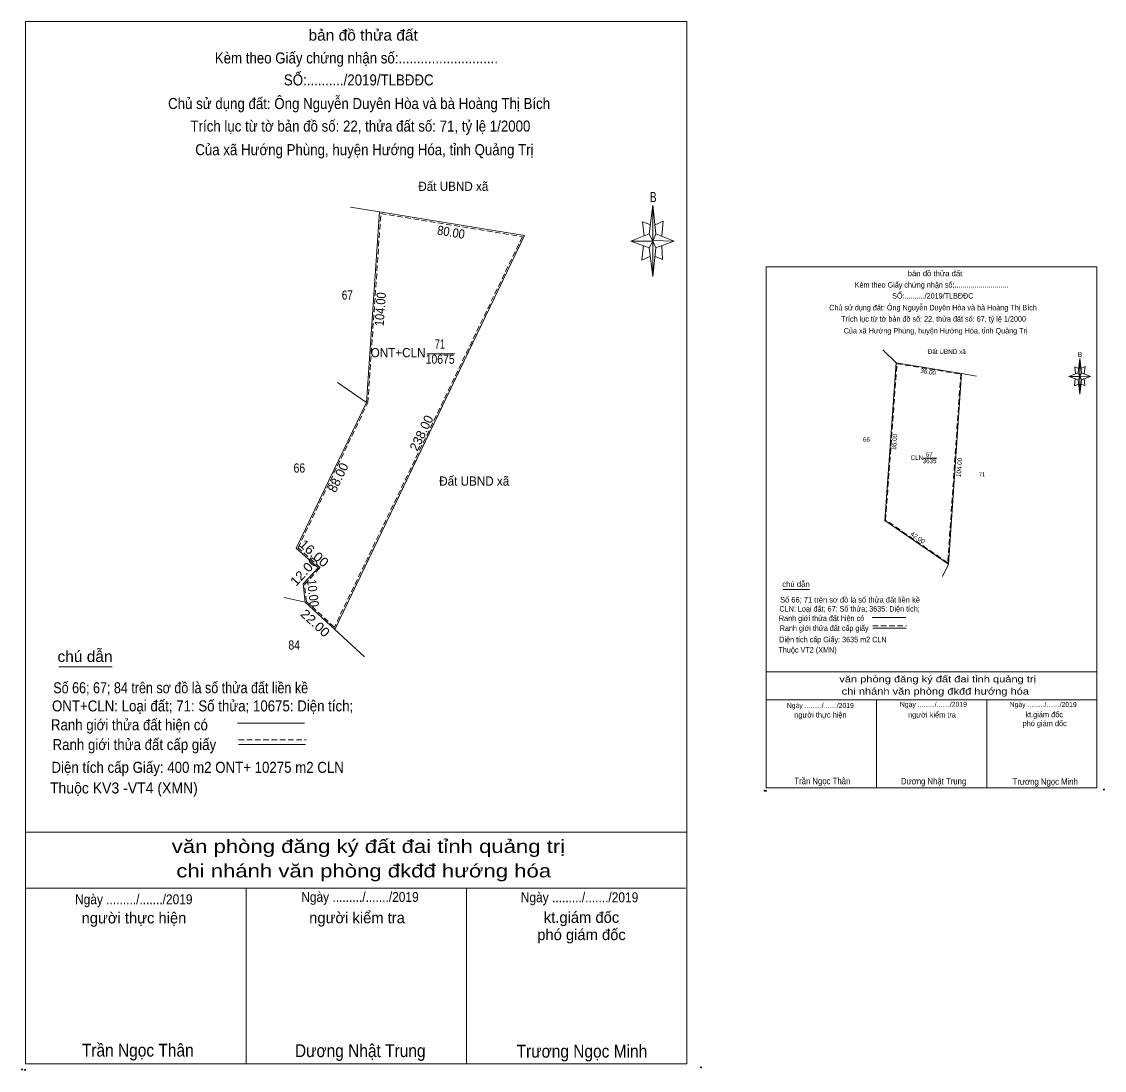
# Model space of a CAD drawing. Header units: metres. Extents: x 538053 to 539386, y 1850571 to 1851142.
# Drawn here: x 538053 to 538642, y 1850571 to 1851142 of the extents above; entities that cross this region are included whole.
import ezdxf
from ezdxf.enums import TextEntityAlignment as Align

# ---------------------------------------------------------------- set-up
doc = ezdxf.new("R2010")
doc.units = ezdxf.units.M
doc.header["$PDMODE"] = 32
doc.header["$PDSIZE"] = 0.5
doc.linetypes.add('MEDIUM_DASHED', pattern=[4.5, 3, -1.5])
for name, color, linetype, lineweight in [('1', 7, 'Continuous', 13), ('17', 7, 'Continuous', 13), ('5', 7, 'Continuous', 13), ('54', 7, 'Continuous', 13), ('6', 7, 'Continuous', 13), ('63', 7, 'Continuous', 13)]:
    doc.layers.add(name, color=color, linetype=linetype, lineweight=lineweight)

msp = doc.modelspace()

# ---------------------------------------------------------------- linework, layer by layer
at = {"layer": '1'}
for points in [[(538247.68, 1851038.5), (538326.62, 1851025.54), (538223.36, 1850811.11), (538207.17, 1850826), (538206.08, 1850835.94), (538214.24, 1850844.74), (538202.36, 1850855.46), (538240.54, 1850934.75)], [(538528.96, 1850956.3), (538564.48, 1850950.47), (538557.34, 1850846.72), (538522.74, 1850870.53)]]:
    msp.add_lwpolyline(points, close=True, dxfattribs=at)
at = {"layer": '1', "linetype": 'MEDIUM_DASHED'}
for points in [[(538248.42, 1851037.57), (538325.44, 1851024.92), (538223.11, 1850812.43), (538207.93, 1850826.39), (538206.92, 1850835.66), (538215.38, 1850844.79), (538203.34, 1850855.65), (538241.33, 1850934.54)], [(538529.33, 1850955.83), (538564.06, 1850950.13), (538556.99, 1850847.45), (538523.16, 1850870.73)]]:
    msp.add_lwpolyline(points, close=True, dxfattribs=at)
at = {"layer": '17'}
for p, q in [((538467.28, 1850833), (538481.76, 1850833)), ((538073.21, 1850790.76), (538102.17, 1850790.76))]:
    msp.add_line(p, q, dxfattribs=at)
at = {"layer": '5'}
for p, q in [((538394.51, 1851026.56), (538396.51, 1851042.16)), ((538398.11, 1851026.56), (538408.11, 1851022.56)), ((538394.51, 1851018.96), (538384.51, 1851022.56)), ((538398.11, 1851018.96), (538396.51, 1851003.36)), ((538401.31, 1851020.16), (538401.71, 1851012.56)), ((538401.71, 1851012.56), (538397.71, 1851014.16)), ((538627.93, 1850950.9), (538628.93, 1850958.7)), ((538627.93, 1850947.1), (538622.93, 1850948.9)), ((538629.73, 1850947.1), (538628.93, 1850939.3)), ((538629.73, 1850950.9), (538634.73, 1850948.9)), ((538631.33, 1850947.7), (538631.53, 1850943.9)), ((538631.53, 1850943.9), (538629.53, 1850944.7)), ((538458.19, 1850788.02), (538638.19, 1850788.02)), ((538458.19, 1850772.82), (538637.79, 1850772.82)), ((538458.19, 1850772.82), (538637.79, 1850772.82)), ((538458.19, 1850772.82), (538637.79, 1850772.82)), ((538518.19, 1850725.02), (538518.19, 1850772.82)), ((538578.19, 1850725.02), (538578.19, 1850772.82)), ((538055.03, 1850700.8), (538415.03, 1850700.8)), ((538055.03, 1850670.4), (538414.23, 1850670.4)), ((538055.03, 1850670.4), (538414.23, 1850670.4)), ((538055.03, 1850670.4), (538414.23, 1850670.4)), ((538175.03, 1850574.8), (538175.03, 1850670.4)), ((538295.03, 1850574.8), (538295.03, 1850670.4))]:
    msp.add_line(p, q, dxfattribs=at)
for points in [[(538055.03, 1851142), (538415.03, 1851142), (538415.03, 1850574.8), (538055.03, 1850574.8)], [(538396.51, 1851042.16), (538398.11, 1851026.56), (538396.51, 1851022.56)], [(538396.51, 1851022.56), (538384.51, 1851022.56), (538394.51, 1851026.56), (538398.11, 1851018.96), (538408.11, 1851022.56), (538396.51, 1851022.96)], [(538396.51, 1851022.56), (538396.51, 1851003.36), (538394.51, 1851018.96)], [(538458.19, 1851008.62), (538638.19, 1851008.62), (538638.19, 1850725.02), (538458.19, 1850725.02)], [(538628.93, 1850958.7), (538629.73, 1850950.9), (538628.93, 1850948.9)], [(538628.93, 1850948.9), (538622.93, 1850948.9), (538627.93, 1850950.9), (538629.73, 1850947.1), (538634.73, 1850948.9), (538628.93, 1850949.1)], [(538628.93, 1850948.9), (538628.93, 1850939.3), (538627.93, 1850947.1)]]:
    msp.add_lwpolyline(points, close=True, dxfattribs=at)
for points in [[(538395.31, 1851031.36), (538390.91, 1851032.96), (538391.71, 1851025.36)], [(538397.71, 1851031.36), (538402.11, 1851033.36), (538401.31, 1851025.36)], [(538396.51, 1851022.56), (538394.51, 1851026.56), (538384.51, 1851022.56)], [(538391.31, 1851020.16), (538390.51, 1851012.16), (538394.91, 1851014.16)], [(538396.51, 1851022.56), (538398.11, 1851018.96), (538408.11, 1851022.56)], [(538628.33, 1850953.3), (538626.13, 1850954.1), (538626.53, 1850950.3)], [(538629.53, 1850953.3), (538631.73, 1850954.3), (538631.33, 1850950.3)], [(538628.93, 1850948.9), (538627.93, 1850950.9), (538622.93, 1850948.9)], [(538626.33, 1850947.7), (538625.93, 1850943.7), (538628.13, 1850944.7)], [(538628.93, 1850948.9), (538629.73, 1850947.1), (538634.73, 1850948.9)], [(538638.19, 1850725.02), (538458.19, 1850725.02), (538458.19, 1850772.82)], [(538415.03, 1850574.8), (538055.03, 1850574.8), (538055.03, 1850670.4)]]:
    msp.add_lwpolyline(points, dxfattribs=at)
for p in [(538457.25, 1850723.48), (538458.05, 1850723.34), (538053.15, 1850571.72), (538054.75, 1850571.44)]:
    msp.add_point(p, dxfattribs=at)
at = {"layer": '54'}
for p, q in [((538231.83, 1851041.1), (538247.68, 1851038.5)), ((538247.68, 1851038.5), (538240.54, 1850934.75)), ((538247.68, 1851038.5), (538326.62, 1851025.54)), ((538528.96, 1850956.3), (538564.48, 1850950.47)), ((538564.48, 1850950.47), (538557.34, 1850846.72)), ((538564.48, 1850950.47), (538572.7, 1850949.12)), ((538224.86, 1850945.54), (538240.54, 1850934.75)), ((538202.36, 1850855.46), (538240.54, 1850934.75)), ((538202.36, 1850855.46), (538214.24, 1850844.74)), ((538554.11, 1850840.01), (538557.34, 1850846.72)), ((538223.36, 1850811.11), (538207.17, 1850826)), ((538239.55, 1850796.22), (538223.36, 1850811.11))]:
    msp.add_line(p, q, dxfattribs=at)
for points in [[(538223.36, 1850811.11), (538273.69, 1850915.62), (538326.62, 1851025.54)], [(538528.96, 1850956.3), (538522.74, 1850870.53), (538557.34, 1850846.72)], [(538214.24, 1850844.74), (538206.08, 1850835.94), (538207.17, 1850826)]]:
    msp.add_lwpolyline(points, dxfattribs=at)
at = {"layer": '6'}
for p, q in [((538515.86, 1850817.74), (538534.14, 1850817.74)), ((538516.14, 1850811.88), (538534.42, 1850811.88)), ((538170.37, 1850760.24), (538206.93, 1850760.24)), ((538170.93, 1850748.52), (538207.49, 1850748.52))]:
    msp.add_line(p, q, dxfattribs=at)
at = {"layer": '6', "linetype": 'MEDIUM_DASHED'}
for p, q in [((538516.14, 1850813.12), (538534.54, 1850813.12)), ((538170.93, 1850751), (538207.73, 1850751))]:
    msp.add_line(p, q, dxfattribs=at)
at = {"layer": '6'}
for p in [(538641.99, 1850724.02), (538422.63, 1850572.8)]:
    msp.add_point(p, dxfattribs=at)
at = {"layer": '63'}
for p, q in [((538273.47, 1850961.26), (538288.66, 1850961.26)), ((538528.96, 1850956.3), (538521.7, 1850963.46)), ((538543.72, 1850904.45), (538551.07, 1850904.45)), ((538207.17, 1850826), (538195.77, 1850828.65))]:
    msp.add_line(p, q, dxfattribs=at)

# ---------------------------------------------------------------- texts
at = {"layer": '1'}
for s, height, width, p in [('67', 5, 0.8, (538230.15, 1850990.67)), ('ONT+CLN', 5, 0.95, (538257.795, 1850959.35)), ('71', 5, 0.75, (538280.54, 1850964.03)), ('10675', 5, 0.85, (538280.705, 1850955.8)), ('CLN', 2.5, 0.95, (538540.195, 1850903.47)), ('67', 2.5, 0.8, (538546.95, 1850905.14)), ('3635', 2.5, 0.85, (538547.11, 1850901.63)), ('71', 2.5, 0.75, (538575.655, 1850894.26))]:
    msp.add_text(s, height=height, dxfattribs=dict(at, width=width)).set_placement(p, align=Align.CENTER)
at = {"layer": '5'}
for s, height, width, p in [('bản đồ thửa đất', 6, 1.05, (538238.79, 1851131.68)), ('Kèm theo Giấy chứng nhận số:...........................', 6, 0.9, (538235.11, 1851119.24)), ('SỐ:........../2019/TLBĐĐC', 6, 0.9, (538236.39, 1851107.28)), ('Chủ sử dụng đất: Ông Nguyễn Duyên Hòa và bà Hoàng Thị Bích', 6, 0.9, (538236.585, 1851094.44)), ('Trích lục từ tờ bản đồ số: 22, thửa đất số: 71, tỷ lệ 1/2000 ', 6, 0.9, (538238.31, 1851082.16)), ('Của xã Hướng Phùng, huyện Hướng Hóa, tỉnh Quảng Trị', 6, 0.9, (538239.48, 1851069.32)), ('B', 5.51, 0.75, (538396.66, 1851043.76)), ('bản đồ thửa đất', 3, 1.05, (538550.07, 1851003.46)), ('Kèm theo Giấy chứng nhận số:...........................', 3, 0.9, (538548.23, 1850997.24)), ('SỐ:........../2019/TLBĐĐC', 3, 0.9, (538548.87, 1850991.26)), ('Chủ sử dụng đất: Ông Nguyễn Duyên Hòa và bà Hoàng Thị Bích', 3, 0.9, (538548.965, 1850984.84)), ('Trích lục từ tờ bản đồ số: 22, thửa đất số: 67, tỷ lệ 1/2000 ', 3, 0.9, (538549.83, 1850978.7)), ('Của xã Hướng Phùng, huyện Hướng Hóa, tỉnh Quảng Trị', 3, 0.9, (538550.415, 1850972.28)), ('B', 2.755, 0.75, (538629.005, 1850959.5)), ('văn phòng đăng ký đất đai tỉnh quảng trị', 3.6, 1.25, (538551.505, 1850782.37)), ('chi nhánh văn phòng đkđđ hướng hóa', 3.6, 1.25, (538550.22, 1850775.73)), ('Ngày ........./......./2019', 2.7, 0.9, (538487.645, 1850768.42)), ('Ngày ........./......./2019', 2.7, 0.9, (538549.205, 1850769.06)), ('Ngày ........./......./2019', 2.7, 0.9, (538608.965, 1850768.96)), ('Trần Ngọc Thân', 3.5, 0.9, (538488.725, 1850726.94)), ('Dương Nhật Trung', 3.5, 0.9, (538549.285, 1850726.82)), ('Trương Ngọc Minh', 3.5, 0.9, (538610.065, 1850726.62)), ('văn phòng đăng ký đất đai tỉnh quảng trị', 7.2, 1.25, (538241.66, 1850689.5)), ('chi nhánh văn phòng đkđđ hướng hóa', 7.2, 1.25, (538239.09, 1850676.22)), ('Ngày ........./......./2019', 5.4, 0.9, (538113.94, 1850661.6)), ('Ngày ........./......./2019', 5.4, 0.9, (538237.06, 1850662.88)), ('Ngày ........./......./2019', 5.4, 0.9, (538356.58, 1850662.68)), ('Trần Ngọc Thân', 7, 0.9, (538116.1, 1850578.64)), ('Dương Nhật Trung', 7, 0.9, (538237.205, 1850578.4)), ('Trương Ngọc Minh', 7, 0.9, (538357.87, 1850578.12))]:
    msp.add_text(s, height=height, dxfattribs=dict(at, width=width)).set_placement(p, align=Align.CENTER)
for s, height, p in [('người thực hiện', 3, (538487.695, 1850763.2)), ('người kiểm tra', 3, (538548.405, 1850763.24)), ('kt.giám đốc', 3, (538609.5, 1850763.36)), ('phó giám đốc', 3, (538609.76, 1850758.52)), ('người thực hiện', 6, (538114.04, 1850651.16)), ('người kiểm tra', 6, (538235.46, 1850651.24)), ('kt.giám đốc', 6, (538357.65, 1850651.48)), ('phó giám đốc', 6, (538357.65, 1850642.06))]:
    msp.add_text(s, height=height, dxfattribs=at).set_placement(p, align=Align.CENTER)
at = {"layer": '6'}
for s, height, width, p in [('chú dẫn', 3, 1.05, (538466.88, 1850834.36)), ('Số 66; 71 trên sơ đồ là số thửa đất liền kề', 3, 0.85, (538465.74, 1850825.84)), ('CLN: Loại đất; 67: Số thửa; 3635: Diện tích;', 3, 0.9, (538465.38, 1850820.9)), ('Ranh giới thửa đất hiện có ', 3, 0.9, (538465.08, 1850815.76)), ('Ranh giới thửa đất cấp giấy', 3, 0.9, (538465.54, 1850810.38)), ('Diện tích cấp Giấy: 3635 m2 CLN', 3, 0.9, (538465.25, 1850804.18)), ('chú dẫn', 6, 1.05, (538072.41, 1850793.48)), ('Thuộc VT2 (XMN)', 3, 0.95, (538464.83, 1850798.56)), ('Số 66; 67; 84 trên sơ đồ là số thửa đất liền kề', 6, 0.85, (538070.13, 1850776.44)), ('ONT+CLN: Loại đất; 71: Số thửa; 10675: Diện tích;', 6, 0.9, (538069.41, 1850766.56)), ('Ranh giới thửa đất hiện có ', 6, 0.9, (538068.81, 1850756.28)), ('Ranh giới thửa đất cấp giấy', 6, 0.9, (538069.73, 1850745.52)), ('Diện tích cấp Giấy: 400 m2 ONT+ 10275 m2 CLN', 6, 0.9, (538069.15, 1850733.12)), ('Thuộc KV3 -VT4 (XMN)', 6, 0.95, (538068.31, 1850721.88))]:
    msp.add_text(s, height=height, dxfattribs=dict(at, width=width)).set_placement(p)
at = {"layer": '63'}
for s, height, width, p in [('Đất UBND xã', 5, 0.95, (538287.875, 1851049.88)), ('Đất UBND xã', 2.5, 0.95, (538556.465, 1850961.15)), ('66', 2.5, 0.85, (538512.76, 1850913.33)), ('66', 5, 0.85, (538204.065, 1850896.55)), ('Đất UBND xã', 5, 0.95, (538299.245, 1850889.45)), ('84', 5, 0.85, (538201.25, 1850800.2))]:
    msp.add_text(s, height=height, dxfattribs=dict(at, width=width)).set_placement(p, align=Align.CENTER)
for s, height, rotation, width, p in [('80.00', 5, 350.677, 0.9, (538286.24, 1851024.936)), ('104.00', 5, 86.063, 0.9, (538250.583, 1850985.308)), ('36.00', 2.5, 350.679, 0.9, (538546.178, 1850950.178)), ('86.00', 2.5, 85.852, 0.9, (538529.189, 1850913.255)), ('104.00', 2.5, 86.063, 0.9, (538564.501, 1850899.274)), ('42.00', 2.5, 325.466, 1.05, (538539.956, 1850860.156)), ('16.00', 5, 317.938, 1.1, (538210.37, 1850850.81)), ('12.00', 5, 47.161, 1.1, (538208.469, 1850841.07)), ('10.00', 5, 276.258, 0.9, (538209.032, 1850830.673)), ('22.00', 5, 317.395, 1.1, (538211.013, 1850812.803))]:
    msp.add_text(s, height=height, rotation=rotation, dxfattribs=dict(at, width=width)).set_placement(p, align=Align.CENTER)
for s, rotation, p in [('238.00', 64.287, (538272.777, 1850917)), ('88.00', 64.288, (538227.397, 1850892.795))]:
    msp.add_text(s, height=5, rotation=rotation, dxfattribs=at).set_placement(p, align=Align.CENTER)

doc.saveas('drawing.dxf')
